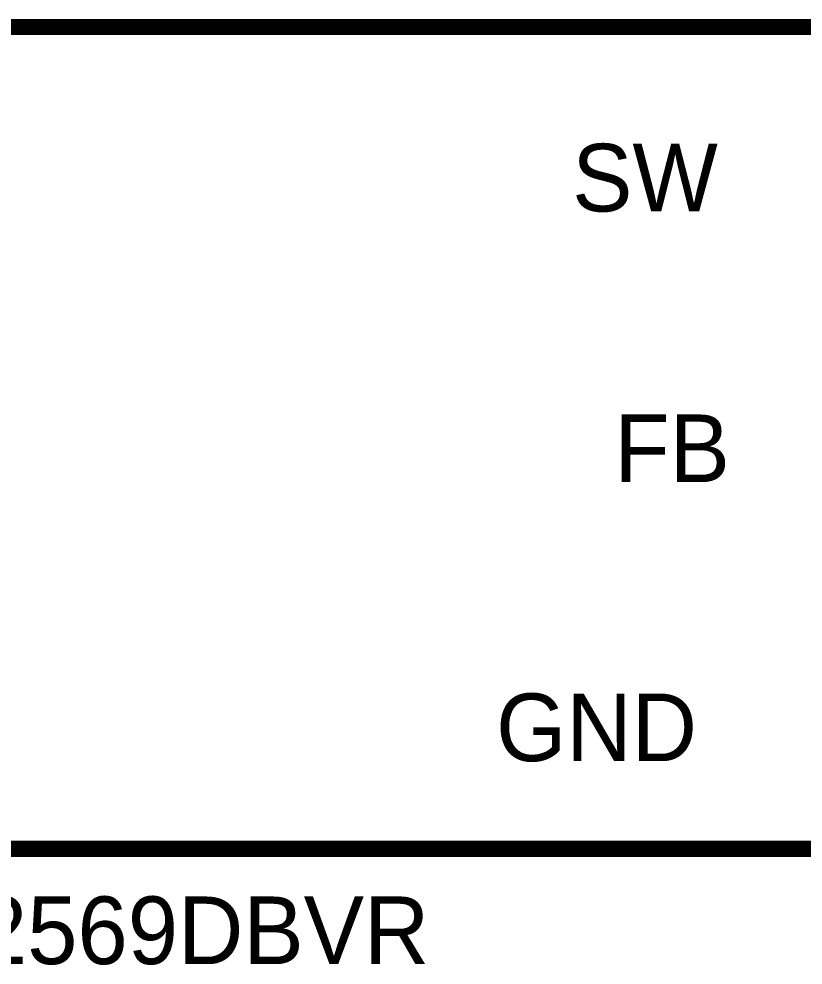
# Model space of a CAD drawing. Header units: inches. Extents: x 0 to 16.9, y 0 to 11.7.
# Drawn here: x 3.577 to 4.15, y 9.649 to 10.339 of the extents above; entities that cross this region are included whole.
import ezdxf

# ---------------------------------------------------------------- set-up
doc = ezdxf.new("R2010")
doc.units = ezdxf.units.IN
doc.header["$MEASUREMENT"] = 0
doc.layers.add('Sheet', color=255, linetype='Continuous')

msp = doc.modelspace()

# ---------------------------------------------------------------- linework, layer by layer
at = {"layer": 'Sheet'}
for points in [[(3.3901, 10.33355, 0.0118, 0.0118, 0), (4.19018, 10.33355, 0.0118, 0.0118, 0), (4.19018, 9.73355, 0.0118, 0.0118, 0), (3.3901, 9.73355, 0.0118, 0.0118, 0), (3.3901, 10.33355, 0.0118, 0.0118, 0)], [(3.3901, 10.33355, 0.0039, 0.0039, 0), (3.3901, 9.73355, 0.0039, 0.0039, 0), (4.19018, 9.73355, 0.0039, 0.0039, 0), (4.19018, 10.33355, 0.0039, 0.0039, 0), (3.3901, 10.33355, 0.0039, 0.0039, 0), (3.3901, 10.33355, 0.0039, 0.0039, 0)]]:
    msp.add_lwpolyline(points, format="xyseb", close=True, dxfattribs=at)

# ---------------------------------------------------------------- texts
for s, height, p in [('SW', 0.049389, (3.9811, 10.19889)), ('FB', 0.049389, (4.01196, 10.00133)), ('GND', 0.049389, (3.92555, 9.7976)), ('TLV62569DBVR', 0.0493893, (3.38856, 9.64943))]:
    msp.add_text(s, height=height, dxfattribs=at).set_placement(p)

doc.saveas('drawing.dxf')
